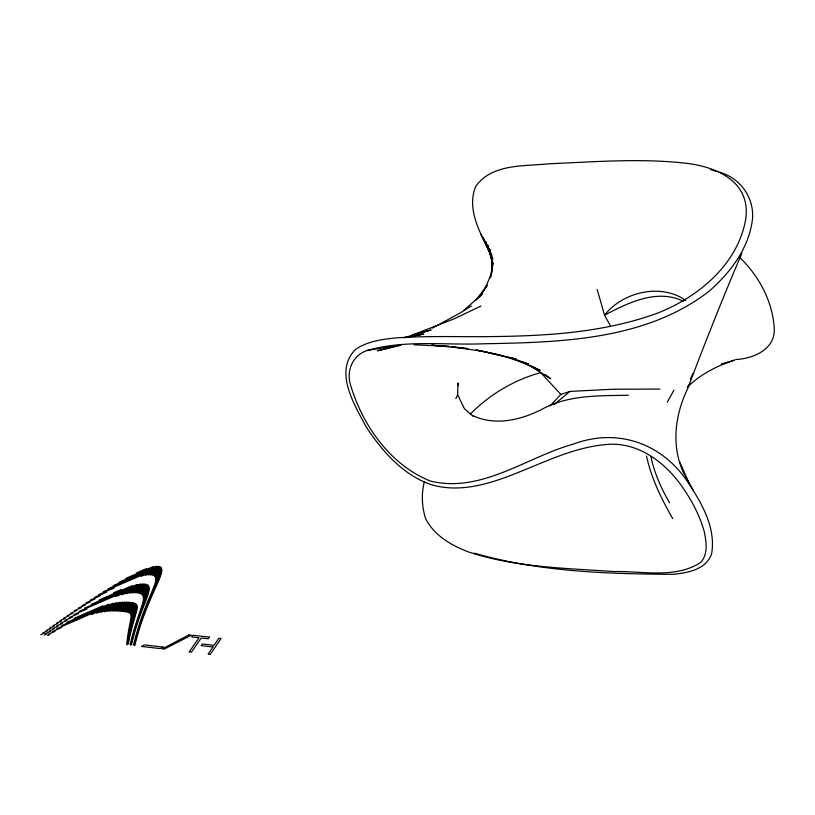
<?xml version="1.0" encoding="UTF-8"?>
<svg xmlns="http://www.w3.org/2000/svg" width="815" height="815" viewBox="0 0 815 815"><rect width="100%" height="100%" fill="white"/><g stroke="black" fill="none" stroke-linecap="round" stroke-linejoin="round"><path stroke-width="1.22" d="M455.88 398.606L457.623 394.735L457.959 383.193L457.643 385.638M457.694 385.301L457.959 383.193M424.381 481.584C421.263 493.788 421.813 506.482 425.552 518.503C434.1 535.465 451.011 545.174 468.105 551.806C515.06 567.495 565.07 568.106 613.98 571.549C642.383 570.938 676.185 579.098 701.195 562.034C708.235 553.375 706.279 541.68 704.252 531.584C699.759 515.518 691.864 500.695 682.389 487.034C665.06 462.136 637.371 441.078 605.494 444.603C574.218 447.425 545.693 461.585 516.883 472.975C489.764 483.865 459.436 493.462 430.381 484.365C402.508 474.524 382.225 451.215 366.383 427.192C354.617 405.279 333.457 371.528 355.523 349.441C367.096 341.393 381.318 339.509 394.98 337.991C424.88 335.8 454.892 336.85 484.844 336.656C543.198 336.188 602.835 333.284 658.123 312.889C698.964 296.752 738.227 263.887 745.827 218.593C750.89 179.809 713.441 165.435 681.564 162.806C637.646 158.293 593.493 161.951 549.534 163.733C524.585 166.464 492.229 163.295 475.797 186.278C466.608 207.988 479.169 231.032 488.745 250.287L483.091 237.511L489.998 253.526L485.546 241.311L491.068 256.888L487.828 245.203L491.863 260.433L489.835 249.227L492.28 264.243L491.995 260.637M741.854 253.261C722.762 297.954 704.853 343.146 687.707 388.612C674.576 415.477 670.847 447.639 684.641 475.064M690.519 379.026L692.852 373.576M667.281 402.162L673.923 390.171M687.177 387.553L690.305 383.773L688.023 386.137M550.074 405.901L560.822 394.419L569.909 391.414L613.349 389.213L659.814 389.081M688.471 386.106C701.369 373.759 717.821 365.477 734.702 360.087L721.397 364.234L728.579 362.003M470.184 414.142C489.784 394.399 514.255 379.8 541.14 372.516M569.909 391.414L553.894 404.729M463.847 310.271L482.093 294.256L475.42 300.664L487.39 285.199L481.757 293.471L486.025 286.289L491.486 273.483L490.355 277.834L493.024 262.685L491.639 272.872L492.545 257.907L492.24 268.359L491.445 253.445L491.812 258.243M471.447 305.951L459.344 313.439L432.184 328.201M718.993 172.128C740.377 177.538 755.148 198.636 752.286 220.651C748.394 249.074 730.097 272.852 709.06 291.271C645.643 340.242 561.077 342.351 484.324 343.757C445.479 345.407 405.187 339.488 367.28 350.47C353.017 354.851 346.355 370.234 350.287 384.13C362.176 424.86 389.967 464.784 430.3 481.023C481.329 493.635 526.388 457.174 573.383 444.104C617.872 427.406 662.911 443.594 688.583 483.275C702.194 503.955 716.222 528.446 711.536 554.129C705.759 569.705 687.534 572.965 672.935 574.331C606.462 573.943 538.42 571.672 474.218 553.13M480.962 306.053L454.169 318.828L406.909 337.155M130.094 644.308L131.999 643.463M133.976 642.587L135.932 641.721M130.563 645.134L131.735 644.614M133.691 643.748L135.636 642.892M133.405 644.92L135.341 644.054M134.292 645.572L135.056 645.225M127.731 635.068L130.604 633.795M133.049 632.715L135.005 631.849M137.154 630.902L139.222 629.985M127.578 636.148L130.339 634.926M132.723 633.876L134.679 633.011M136.818 632.063L138.866 631.156M127.425 637.238L130.074 636.067M132.407 635.038L134.353 634.182M136.482 633.235L138.519 632.338M127.283 638.328L129.819 637.208M132.101 636.199L134.027 635.343M136.146 634.406L138.173 633.51M127.14 639.418L129.575 638.339M131.796 637.35L133.721 636.505M135.82 635.568L137.827 634.681M127.018 640.498L129.33 639.48M131.5 638.512L133.416 637.666M135.504 636.739L137.501 635.853M126.885 641.588L129.096 640.61M131.205 639.673L133.12 638.828M135.188 637.911L137.175 637.024M126.773 642.668L128.862 641.741M130.92 640.834L132.825 639.989M134.883 639.072L136.849 638.206M126.661 643.758L128.627 642.882M130.634 641.996L132.55 641.14M134.577 640.244L136.543 639.378M126.855 644.706L128.403 644.013M130.359 643.147L132.275 642.302M134.271 641.415L136.227 640.549M129.901 623.037L133.894 621.275M136.951 619.94L139.121 618.982M141.29 618.025L143.572 617.026M129.677 624.127L133.568 622.416M136.563 621.101L138.713 620.154M140.883 619.196L143.145 618.208M129.463 625.227L133.253 623.557M136.187 622.263L138.305 621.325M140.486 620.368L142.727 619.38M129.239 626.317L132.937 624.698M135.82 623.424L137.918 622.497M140.088 621.539L142.309 620.561M129.025 627.418L132.621 625.828M135.453 624.585L137.531 623.669M139.701 622.711L141.902 621.743M128.821 628.508L132.315 626.969M135.096 625.747L137.144 624.84M139.324 623.883L141.504 622.925M128.627 629.608L132.02 628.11M134.74 626.908L136.767 626.012M138.947 625.054L141.107 624.096M128.434 630.698L131.724 629.241M134.383 628.07L136.4 627.183M138.581 626.226L140.72 625.278M128.24 631.788L131.439 630.382M134.047 629.231L136.044 628.345M138.214 627.387L140.333 626.45M128.067 632.888L131.154 631.523M133.701 630.392L135.687 629.516M137.857 628.559L139.956 627.632M127.894 633.978L130.879 632.654M133.375 631.554L135.341 630.678M137.501 629.73L139.589 628.803M129.768 613.247L136.951 610.099M140.863 608.387L143.471 607.246M145.651 606.289L148.147 605.199M130.42 613.94L136.716 611.179M140.475 609.528L143.022 608.418M145.192 607.47L147.668 606.38M130.797 614.755L136.451 612.269M140.088 610.68L142.564 609.589M144.734 608.642L147.189 607.562M130.95 615.661L136.156 613.379M139.691 611.831L142.126 610.761M144.286 609.814L146.72 608.744M130.96 616.639L135.85 614.49M139.294 612.982L141.678 611.933M143.837 610.985L146.252 609.936M130.879 617.658L135.535 615.62M138.907 614.133L141.239 613.114M143.399 612.167L145.783 611.118M130.726 618.707L135.209 616.741M138.509 615.294L140.801 614.286M142.961 613.338L145.335 612.299M130.543 619.777L134.883 617.872M138.112 616.456L140.374 615.457M142.533 614.51L144.887 613.481M130.339 620.857L134.546 619.003M137.715 617.617L139.946 616.629M142.116 615.682L144.438 614.663M130.125 621.947L134.22 620.144M137.328 618.779L139.528 617.811M141.698 616.853L144 615.845M112.49 611.138L132.366 602.468M143.308 597.701L147.77 595.755M150.5 594.563L153.23 593.371M114.721 611.128L133.803 602.805M143.308 598.648L147.393 596.875M150.001 595.734L152.7 594.553M116.82 611.168L134.995 603.232M143.226 599.646L146.985 597.996M149.512 596.906L152.181 595.734M118.796 611.27L135.911 603.793M143.063 600.675L146.578 599.137M149.013 598.078L151.672 596.916M120.691 611.403L136.574 604.465M142.839 601.725L146.15 600.278M148.524 599.249L151.152 598.098M122.515 611.576L137.001 605.239M142.584 602.805L145.712 601.429M148.035 600.421L150.643 599.28M124.277 611.77L137.236 606.105M142.279 603.895L145.274 602.591M147.546 601.592L150.133 600.461M125.958 612.004L137.307 607.032M141.953 605.005L144.826 603.752M147.067 602.764L149.634 601.643M127.486 612.299L137.277 608.021M141.606 606.126L144.377 604.913M146.588 603.946L149.135 602.825M128.78 612.707L137.144 609.05M141.239 607.257L143.919 606.075M146.119 605.117L148.636 604.017M49.664 627.988L54.411 625.92M60.656 623.22L67.115 620.409M129.677 593.259L148.096 585.272M155.278 582.155L158.864 580.596M46.292 630.403L50.948 628.375M56.653 625.9L62.398 623.404M74.185 618.29L102.985 605.789M132.468 592.984L148.646 585.954M154.972 583.214L158.385 581.727M42.95 632.807L47.545 630.81M52.812 628.518L58.089 626.226M66.901 622.395L108.965 604.129M134.811 592.902L149.013 586.729M154.626 584.294L157.886 582.878M40.75 634.712L44.193 633.214M49.114 631.085L54.085 628.915M61.257 625.798L113.305 603.182M136.808 592.974L149.216 587.574M154.239 585.394L157.387 584.029M45.538 633.591L50.316 631.513M56.418 628.864L77.058 619.889M77.282 619.787L116.82 602.601M138.499 593.177L149.298 588.481M153.821 586.515L156.877 585.18M44.224 635.119L46.74 634.019M52.078 631.696L61.767 627.489M91.341 614.622L119.825 602.234M139.905 593.503L149.267 589.428M153.383 587.646L156.368 586.342M48.105 634.386L54.982 631.391M96.883 613.165L122.464 602.03M141.026 593.952L149.155 590.417M152.925 588.776L155.848 587.503M47.708 635.517L49.613 634.691M101.029 612.309L124.827 601.949M141.892 594.522L148.972 591.445M152.446 589.928L155.329 588.675M104.452 611.78L126.967 601.969M142.513 595.195L148.727 592.495M151.967 591.079L154.799 589.846M107.417 611.433L128.923 602.071M142.941 595.959L148.442 593.565M151.488 592.24L154.28 591.018M110.066 611.24L130.726 602.234M143.196 596.794L148.126 594.655M150.989 593.402L153.75 592.199M90.088 600.207L100.398 595.755M148.391 575.023L161.849 569.206M86.023 602.886L94.998 599.005M150.551 574.993L161.92 570.082M82.071 605.514L90.058 602.061M152.232 575.186L161.879 571.009M78.22 608.112L85.453 604.985M113.621 592.79L121.078 589.571M153.515 575.543L161.737 571.977M74.44 610.669L81.082 607.796M99.226 599.952L132.356 585.608M154.442 576.052L161.533 572.986M70.742 613.206L76.916 610.537M91.219 604.343L137.205 584.437M155.084 576.694L161.258 574.015M67.105 615.712L72.892 613.206M84.76 608.072L140.475 583.937M155.492 577.438L160.942 575.074M63.519 618.208L69.01 615.824M79.116 611.444L142.91 583.805M155.696 578.263L160.586 576.154M59.994 620.673L65.231 618.402M74.002 614.602L86.808 609.05M115.475 596.621L144.775 583.927M155.757 579.17L160.188 577.244M56.51 623.129L61.543 620.938M69.285 617.587L78.627 613.532M121.863 594.787L146.211 584.223M155.685 580.117L159.771 578.344M53.067 625.563L57.947 623.444M64.854 620.449L72.403 617.179M126.254 593.809L147.301 584.681M155.522 581.115L159.322 579.465M136.309 573.006L146.761 568.503M125.928 578.375L153.322 566.568M119.072 582.226L156.358 566.16M113.275 585.639L158.324 566.211M108.059 588.797L159.679 566.527M103.22 591.792L160.616 567.026M98.646 594.675L114.141 587.992M141.076 576.358L161.248 567.658M94.285 597.477L106.541 592.189M145.478 575.37L161.635 568.391M413.022 335.454L416.628 334.354M419.042 333.62L431.084 329.943L413.062 334.741M396.314 346.069L377.376 350.817L400.888 345.203M404.148 337.787L423.78 334.119L404.892 337.288M367.28 350.47L399.095 345.366M735.772 359.517C753.488 358.743 775.605 349.136 774.25 328.18C772.61 301.377 758.948 275.99 739.806 257.54M628.365 395.234C599.229 395.835 568.289 394.735 541.965 409.273C521.04 420 495.102 426.204 472.883 415.65M414.051 344.786L448.963 346.416L442.739 345.968M440.253 345.794L431.543 345.163L467.759 348.647L451.469 346.711L483.356 351.418L516.201 359.089L476.286 349.981M476.49 350.063L498.128 354.566L528.691 364.061L511.942 358.233L540.202 370.387L530.249 365.375M710.711 169.683L716.619 171.425M526.796 363.887L550.675 378.781L544.94 374.401M683.316 301.224C656.982 288.449 628.11 302.803 604.526 315.171L610.323 325.593M685.792 300.45C660.884 282.846 622.823 291.841 604.526 315.171L597.14 289.335M473.087 416.221L464.458 408.743L457.623 394.735M540.569 372.404L560.822 394.419M487.35 247.006L488.633 248.983M693.484 490.671L685.425 476.204L688.848 482.816L679.955 462.288M672.681 518.544C661.444 498.912 651.338 478.262 646.489 456.033M669.533 502.865C661.342 488.409 654.272 473.108 650.981 456.726M480.524 233.671L486.779 245.896M212.99 646.978L208.131 654.16L210.311 654.414L221.059 638.481L218.889 638.237L214.111 645.317L202.303 643.993L201.173 645.633L212.99 646.978M209.333 637.106L208.202 638.766L201.203 637.992L191.382 652.214L189.162 651.959L199.013 637.748L191.657 636.943L192.819 635.293L209.333 637.106M163.204 647.1L160.321 648.608L141.566 646.417L144.459 644.92L163.204 647.1M188.846 634.936L162.317 648.842L164.314 649.076L191.291 635.211L188.846 634.936"/></g></svg>
